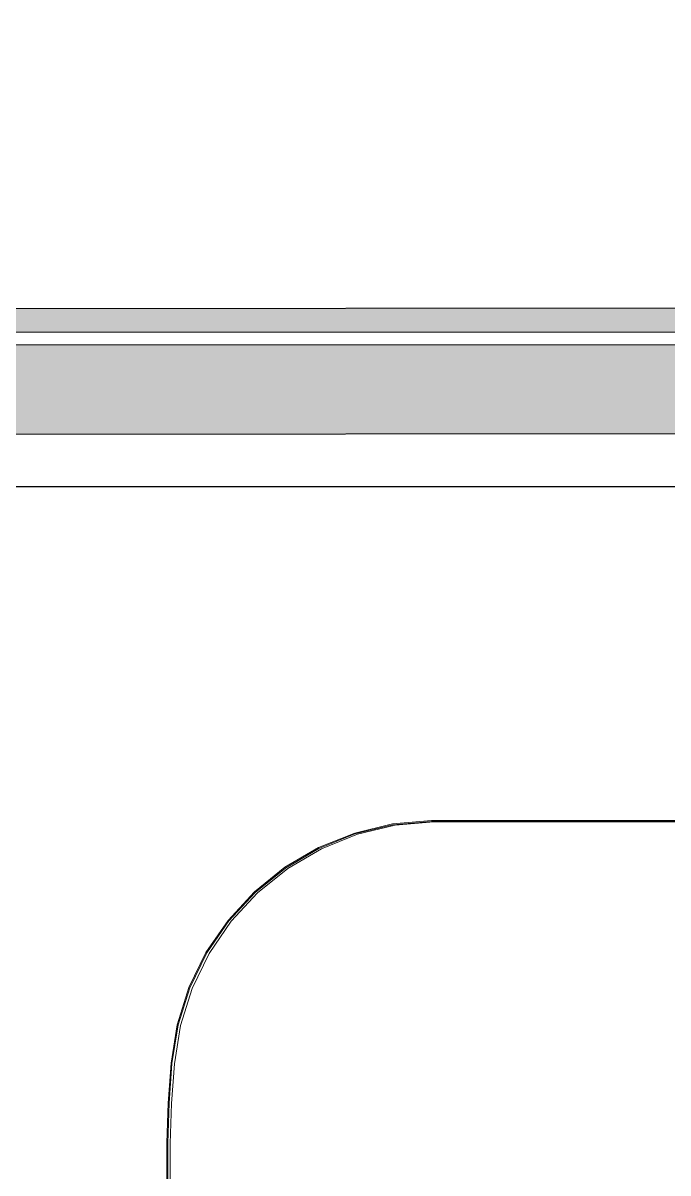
# Model space of a CAD drawing. Header units: centimetres. Extents: x -48696 to 156237, y -5617 to 29024.
# Drawn here: x -13185.6 to -13149.7, y 14924.9 to 14989 of the extents above; entities that cross this region are included whole.
import ezdxf

# ---------------------------------------------------------------- set-up
doc = ezdxf.new("R2010")
doc.units = ezdxf.units.CM
doc.layers.add('Hachuria - Moveis', color=1, linetype='Continuous')
doc.layers.add('Piso', color=55, linetype='Continuous')
doc.layers.add('Moveis', color=1, linetype='Continuous', lineweight=9)
doc.layers.add('Pisos Externos', color=15, linetype='Continuous', lineweight=9)
pattern_1 = [(90, (5480.73, -3367.213), (-42.33333, 2e-14), []), (180, (5480.73, -3367.213), (-2e-14, -42.33333), [])]

msp = doc.modelspace()

# ---------------------------------------------------------------- hatches: boundary and pattern name
at = {"layer": 'Piso'}
h = msp.add_hatch(dxfattribs=at)
h.set_pattern_fill('ANSI37', color=256, scale=13.333333, angle=45)
h.set_pattern_definition(pattern_1)
h.paths.add_polyline_path([(-13182.20079, 15028.07166), (-13151.51891, 15028.07166), (-13151.51891, 15015.49999), (-13123.29258, 15015.49999), (-13123.29258, 15016.62699), (-13119.28277, 15016.62699), (-13116.50533, 15017.16517), (-13116.54502, 15017.1353), (-13113.9136, 15017.1353), (-13113.9136, 15023.72413), (-13112.3726, 15023.89999), (-13112.3492, 15052.90382), (-13272.37829, 15052.99711), (-13272.42495, 14972.99705), (-13112.39568, 14973.12617), (-13112.37913, 15001.50033), (-13113.81155, 15001.57455), (-13114.2947, 15001.88088), (-13113.9136, 15008.26468), (-13116.54502, 15008.26468), (-13119.28277, 15008.77299), (-13123.29258, 15008.77299), (-13123.29258, 15009.89999), (-13151.51891, 15009.89999), (-13151.51891, 14997.32832), (-13182.20079, 14997.32832)])
h = msp.add_hatch(dxfattribs=at)
h.set_pattern_fill('ANSI37', color=256, scale=13.333333, angle=45)
h.set_pattern_definition(pattern_1)
edge = h.paths.add_edge_path()
edge.add_line((-13112.27883, 14966.12626), (-13272.4193, 14965.99705))
edge.add_line((-13272.4193, 14965.99705), (-13272.48992, 14904.49717))
edge.add_line((-13272.48992, 14904.49717), (-13270.4618, 14904.49484))
edge.add_line((-13270.4618, 14904.49484), (-13270.47101, 14896.47077))
edge.add_line((-13270.47101, 14896.47077), (-13275.47098, 14896.50059))
edge.add_line((-13275.47098, 14896.50059), (-13275.51541, 14815.0006))
edge.add_line((-13275.51541, 14815.0006), (-13275.51598, 14814.5006))
edge.add_line((-13275.51598, 14814.5006), (-13272.51598, 14814.49715))
edge.add_line((-13272.51598, 14814.49715), (-13272.51254, 14817.49715))
edge.add_line((-13272.51254, 14817.49715), (-13200.01258, 14817.4139))
edge.add_line((-13200.01258, 14817.4139), (-13200.00857, 14820.9139))
edge.add_line((-13200.00857, 14820.9139), (-13203.02936, 14821.00084))
edge.add_line((-13203.02936, 14821.00084), (-13203.02936, 14826.64984))
edge.add_line((-13203.02936, 14826.64984), (-13195.04233, 14826.64984))
edge.add_line((-13195.04233, 14826.64984), (-13194.69722, 14826.17562))
edge.add_line((-13194.69722, 14826.17562), (-13194.69722, 14820.72743))
edge.add_line((-13194.69722, 14820.72743), (-13197.50857, 14820.91103))
edge.add_line((-13197.50857, 14820.91103), (-13197.50857, 14817.41103))
edge.add_line((-13197.50857, 14817.41103), (-13193.51254, 14817.49715))
edge.add_line((-13193.51254, 14817.49715), (-13193.51603, 14814.40644))
edge.add_line((-13193.51603, 14814.40644), (-13197.51603, 14814.41104))
edge.add_line((-13197.51603, 14814.41104), (-13197.52005, 14810.91104))
edge.add_line((-13197.52005, 14810.91104), (-13194.77861, 14810.92106))
edge.add_line((-13194.77861, 14810.92106), (-13195.0235, 14807.90817))
edge.add_line((-13195.0235, 14807.90817), (-13195.0235, 14805.27944))
edge.add_line((-13195.0235, 14805.27944), (-13202.75502, 14805.27944))
edge.add_line((-13202.75502, 14805.27944), (-13202.52349, 14807.91678))
edge.add_line((-13202.52349, 14807.91678), (-13202.52349, 14811.16128))
edge.add_line((-13202.52349, 14811.16128), (-13200.02005, 14810.91391))
edge.add_line((-13200.02005, 14810.91391), (-13200.01603, 14814.41391))
edge.add_line((-13200.01603, 14814.41391), (-13270.51598, 14814.49486))
edge.add_line((-13270.51598, 14814.49486), (-13270.52747, 14804.49486))
edge.add_line((-13270.52747, 14804.49486), (-13272.52323, 14804.49603))
edge.add_line((-13272.52323, 14804.49603), (-13272.5241, 14802.99716))
edge.add_line((-13272.5241, 14802.99716), (-13162.59795, 14802.9494))
edge.add_line((-13162.59795, 14802.9494), (-13162.55094, 14883.55448))
edge.add_line((-13162.55094, 14883.55448), (-13116.64917, 14883.55448))
edge.add_line((-13116.64917, 14883.55448), (-13116.73656, 14885.49701))
edge.add_line((-13116.73656, 14885.49701), (-13118.37128, 14886.24121))
edge.add_line((-13118.37128, 14886.24121), (-13118.1401, 14904.04512))
edge.add_line((-13118.1401, 14904.04512), (-13114.07112, 14903.99228))
edge.add_line((-13114.07112, 14903.99228), (-13115.07267, 14899.40773))
edge.add_line((-13115.07267, 14899.40773), (-13116.64917, 14887.88219))
edge.add_line((-13116.64917, 14887.88219), (-13112.4454, 14887.88219))
edge.add_line((-13112.4454, 14887.88219), (-13112.42742, 14918.7052))
edge.add_line((-13112.42742, 14918.7052), (-13116.83725, 14918.7052))
edge.add_line((-13116.83725, 14918.7052), (-13116.83725, 14920.98828))
edge.add_line((-13116.83725, 14920.98828), (-13119.78321, 14920.98828))
edge.add_line((-13119.78321, 14920.98828), (-13119.78321, 14905.57276))
edge.add_line((-13119.78321, 14905.57276), (-13171.42697, 14903.92764))
edge.add_line((-13171.42697, 14903.92764), (-13177.24846, 14909.2016))
edge.add_line((-13177.24846, 14909.2016), (-13179.00828, 14917.45056))
edge.add_line((-13179.00828, 14917.45056), (-13179.00828, 14943.27933))
edge.add_line((-13179.00828, 14943.27933), (-13165.87634, 14947.20099))
edge.add_line((-13165.87634, 14947.20099), (-13119.78321, 14944.5309))
edge.add_line((-13119.78321, 14944.5309), (-13119.78321, 14927.16173))
edge.add_line((-13119.78321, 14927.16173), (-13117.64657, 14927.25922))
edge.add_line((-13117.64657, 14927.25922), (-13117.62808, 14929.15323))
edge.add_line((-13117.62808, 14929.15323), (-13115.51654, 14929.13262))
edge.add_line((-13115.51654, 14929.13262), (-13115.49837, 14931.76168))
edge.add_line((-13115.49837, 14931.76168), (-13112.42028, 14930.96295))
edge.add_line((-13112.42028, 14930.96295), (-13112.40882, 14950.60701))
edge.add_line((-13112.40882, 14950.60701), (-13117.33909, 14950.60989))
edge.add_line((-13117.33909, 14950.60989), (-13117.33969, 14949.59005))
edge.add_line((-13117.33969, 14949.59005), (-13119.48214, 14950.17886))
edge.add_line((-13119.48214, 14950.17886), (-13122.16099, 14957.18952))
edge.add_line((-13122.16099, 14957.18952), (-13122.16099, 14964.22634))
edge.add_line((-13122.16099, 14964.22634), (-13112.40088, 14964.22064))
edge.add_line((-13112.40088, 14964.22064), (-13112.39977, 14966.12616))
at = {"layer": 'Pisos Externos'}
h = msp.add_hatch(dxfattribs=at)
h.set_pattern_fill('AR-SAND', color=256, scale=0.05, angle=135)
h.set_pattern_definition([(172.5, (2772.1942, 2662.283), (-1.67376745, -1.78690674), [0, -1.9304, 0, -2.159, 0, -2.06375]), (142.5, (2772.1942, 2662.283), (-4.12366426, -0.94505464), [0, -1.0414, 0, -1.7399, 0, -0.66675]), (102.5, (2773.2988, 2661.1784), (-2.80166156, 2.79149913), [0, -0.635, 0, -2.286, 0, -2.9845]), (92.5, (2773.2988, 2661.1784), (-3.4877539, 1.91140555), [0, -0.3175, 0, -1.4986, 0, -1.7145])])
h.paths.add_polyline_path([(-13193.66108, 14971.75192), (-13118.61443, 14971.70815), (-13117.41744, 14971.70815), (-13117.41744, 14972.00149), (-13117.33726, 14972.00149), (-13117.24214, 14972.00149), (-13117.11819, 14972.00149), (-13116.97385, 14972.00149), (-13116.81895, 14972.00149), (-13116.66404, 14972.00149), (-13116.5197, 14972.00149), (-13116.39575, 14972.00149), (-13116.30064, 14972.00149), (-13116.24085, 14972.00149), (-13116.22045, 14972.00149), (-13116.22045, 14971.70815), (-13115.02347, 14971.70815), (-13115.02347, 14972.00149), (-13114.94328, 14972.00149), (-13114.84817, 14972.00149), (-13114.72422, 14972.00149), (-13114.57987, 14972.00149), (-13114.42497, 14972.00149), (-13114.27007, 14972.00149), (-13114.12572, 14972.00149), (-13114.00177, 14972.00149), (-13113.90666, 14972.00149), (-13113.84687, 14972.00149), (-13113.82648, 14972.00149), (-13113.82648, 14971.70815), (-13112.39651, 14971.70815), (-13112.39568, 14973.12617), (-13272.42495, 14972.99705), (-13272.42639, 14970.5189), (-13269.1501, 14970.51699), (-13269.1501, 14971.16087), (-13269.1501, 14972.4942), (-13268.48343, 14972.4942), (-13268.48343, 14971.16087), (-13268.48343, 14970.5166), (-13191.16183, 14970.4715), (-13191.16222, 14969.79515), (-13268.48343, 14969.7858), (-13268.48343, 14969.12378), (-13268.48343, 14967.79044), (-13269.1501, 14967.79044), (-13269.1501, 14969.12378), (-13269.1501, 14969.78572), (-13272.42682, 14969.78532), (-13272.42903, 14965.99704), (-13112.39977, 14966.12616), (-13112.39756, 14969.91129), (-13112.72129, 14969.91129), (-13112.72129, 14970.71126), (-13114.15484, 14970.71126), (-13114.15484, 14970.41803), (-13114.16648, 14970.41803), (-13114.24833, 14970.41803), (-13114.3059, 14970.41803), (-13114.36574, 14970.41803), (-13114.42497, 14970.41803), (-13114.4842, 14970.41803), (-13114.54405, 14970.41803), (-13114.60161, 14970.41803), (-13114.6505, 14970.41803), (-13114.69511, 14970.41803), (-13114.69511, 14970.71126), (-13116.54881, 14970.71126), (-13116.54881, 14970.41803), (-13116.56045, 14970.41803), (-13116.59342, 14970.41803), (-13116.64231, 14970.41803), (-13116.69987, 14970.41803), (-13116.75971, 14970.41803), (-13116.81895, 14970.41803), (-13116.87818, 14970.41803), (-13116.93802, 14970.41803), (-13116.99558, 14970.41803), (-13117.04448, 14970.41803), (-13117.08908, 14970.41803), (-13117.08908, 14970.71126), (-13118.61443, 14970.71126), (-13118.61443, 14971.00449), (-13193.66149, 14971.04826)])

# ---------------------------------------------------------------- linework, layer by layer
at = {"layer": 'Hachuria - Moveis'}
for p, q in [((-13118.61443, 14971.70815), (-13193.66108, 14971.75192)), ((-13118.61443, 14971.00449), (-13193.66149, 14971.04826))]:
    msp.add_line(p, q, dxfattribs=at)
at = {"layer": 'Moveis'}
for p, q in [((-13167.11857, 14943.83115), (-13165.00532, 14944.33855)), ((-13164.99807, 14944.29224), (-13167.10458, 14943.78642)), ((-13164.85846, 14944.26743), (-13166.96498, 14943.7616)), ((-13165.00532, 14944.33855), (-13162.84053, 14944.5309)), ((-13164.99807, 14944.29224), (-13162.84017, 14944.48404)), ((-13164.85846, 14944.26743), (-13162.70057, 14944.45922)), ((-13162.84053, 14944.5309), (-13119.78321, 14944.5309)), ((-13162.84017, 14944.48404), (-13119.78321, 14944.48404)), ((-13128.56458, 14944.45922), (-13162.70057, 14944.45922)), ((-13169.13471, 14943.01966), (-13167.11857, 14943.83115)), ((-13169.11429, 14942.97747), (-13167.10458, 14943.78642)), ((-13166.96498, 14943.7616), (-13168.97468, 14942.95266)), ((-13171.01022, 14941.92158), (-13169.13471, 14943.01966)), ((-13170.98381, 14941.88287), (-13169.11429, 14942.97747)), ((-13170.84421, 14941.85805), (-13168.97468, 14942.95266)), ((-13172.70465, 14940.56062), (-13171.01022, 14941.92158)), ((-13170.98381, 14941.88287), (-13172.67282, 14940.52621)), ((-13170.84421, 14941.85805), (-13172.53322, 14940.5014)), ((-13174.18143, 14938.96612), (-13172.70465, 14940.56062)), ((-13174.14489, 14938.93677), (-13172.67282, 14940.52621)), ((-13174.00529, 14938.91196), (-13172.53322, 14940.5014)), ((-13175.40871, 14937.17249), (-13174.18143, 14938.96612)), ((-13174.14489, 14938.93677), (-13175.36824, 14937.14885)), ((-13174.00529, 14938.91196), (-13175.22864, 14937.12403)), ((-13176.36001, 14935.21843), (-13175.40871, 14937.17249)), ((-13176.3165, 14935.201), (-13175.36824, 14937.14885)), ((-13175.22864, 14937.12403), (-13176.1769, 14935.17619)), ((-13177.0148, 14933.1461), (-13176.36001, 14935.21843)), ((-13176.9692, 14933.13526), (-13176.3165, 14935.201)), ((-13176.8296, 14933.11045), (-13176.1769, 14935.17619)), ((-13177.35895, 14931.0002), (-13177.0148, 14933.1461)), ((-13176.9692, 14933.13526), (-13177.31225, 14930.9962)), ((-13176.8296, 14933.11045), (-13177.17265, 14930.97139)), ((-13177.51098, 14928.78147), (-13177.35895, 14931.0002)), ((-13177.46417, 14928.77907), (-13177.31225, 14930.9962)), ((-13177.32457, 14928.75425), (-13177.17265, 14930.97139)), ((-13177.58704, 14926.55884), (-13177.51098, 14928.78147)), ((-13177.46417, 14928.77907), (-13177.54017, 14926.55803)), ((-13177.40057, 14926.53322), (-13177.32457, 14928.75425)), ((-13177.59654, 14924.60992), (-13177.58704, 14926.55884)), ((-13177.54017, 14926.55803), (-13177.54017, 14923.49876)), ((-13177.40057, 14923.47394), (-13177.40057, 14926.53322))]:
    msp.add_line(p, q, dxfattribs=at)
for points, invisible_edges in [([(-13172.70465, 14940.56062), (-13172.14924, 14966.47364), (-13171.01022, 14941.92158)], 3), ([(-13172.70465, 14940.56062), (-13172.14924, 14966.47364), (-13171.01022, 14941.92158)], 3), ([(-13172.70465, 14940.56062), (-13172.14924, 14966.47364), (-13171.01022, 14941.92158)], 3), ([(-13172.70465, 14940.56062), (-13172.14924, 14966.47364), (-13171.01022, 14941.92158)], 3), ([(-13172.70465, 14940.56062), (-13172.14924, 14966.47364), (-13171.01022, 14941.92158)], 3), ([(-13172.14924, 14966.51353), (-13165.00532, 14944.33855), (-13167.11857, 14943.83115)], 13), ([(-13172.14924, 14966.51353), (-13167.11857, 14943.83115), (-13169.13471, 14943.01966)], 13), ([(-13172.14924, 14966.51353), (-13169.13471, 14943.01966), (-13171.01022, 14941.92158)], 13), ([(-13172.14924, 14966.51353), (-13165.00532, 14944.33855), (-13167.11857, 14943.83115)], 13), ([(-13172.14924, 14966.51353), (-13167.11857, 14943.83115), (-13169.13471, 14943.01966)], 13), ([(-13172.14924, 14966.51353), (-13169.13471, 14943.01966), (-13171.01022, 14941.92158)], 13), ([(-13172.14924, 14966.51353), (-13165.00532, 14944.33855), (-13167.11857, 14943.83115)], 13), ([(-13172.14924, 14966.51353), (-13167.11857, 14943.83115), (-13169.13471, 14943.01966)], 13), ([(-13172.14924, 14966.51353), (-13169.13471, 14943.01966), (-13171.01022, 14941.92158)], 13), ([(-13172.14924, 14966.51353), (-13165.00532, 14944.33855), (-13167.11857, 14943.83115)], 13), ([(-13172.14924, 14966.51353), (-13167.11857, 14943.83115), (-13169.13471, 14943.01966)], 13), ([(-13172.14924, 14966.51353), (-13169.13471, 14943.01966), (-13171.01022, 14941.92158)], 13), ([(-13172.14924, 14966.51353), (-13165.00532, 14944.33855), (-13167.11857, 14943.83115)], 13), ([(-13172.14924, 14966.51353), (-13167.11857, 14943.83115), (-13169.13471, 14943.01966)], 13), ([(-13172.14924, 14966.51353), (-13169.13471, 14943.01966), (-13171.01022, 14941.92158)], 13), ([(-13177.6601, 14965.83424), (-13177.58704, 14926.55884), (-13177.59654, 14924.60992)], 13), ([(-13177.6601, 14965.83424), (-13177.58704, 14926.55884), (-13177.59654, 14924.60992)], 13), ([(-13177.6601, 14965.83424), (-13177.58704, 14926.55884), (-13177.59654, 14924.60992)], 13), ([(-13177.6601, 14965.83424), (-13177.58704, 14926.55884), (-13177.59654, 14924.60992)], 13), ([(-13177.6601, 14965.83424), (-13177.58704, 14926.55884), (-13177.59654, 14924.60992)], 13), ([(-13177.57824, 14965.82232), (-13177.51098, 14928.78147), (-13177.58704, 14926.55884)], 13), ([(-13177.57824, 14965.82232), (-13177.51098, 14928.78147), (-13177.58704, 14926.55884)], 13), ([(-13177.57824, 14965.82232), (-13177.51098, 14928.78147), (-13177.58704, 14926.55884)], 13), ([(-13177.57824, 14965.82232), (-13177.51098, 14928.78147), (-13177.58704, 14926.55884)], 13), ([(-13177.57824, 14965.82232), (-13177.51098, 14928.78147), (-13177.58704, 14926.55884)], 13), ([(-13177.4144, 14965.79989), (-13177.35895, 14931.0002), (-13177.51098, 14928.78147)], 13), ([(-13177.4144, 14965.79989), (-13177.35895, 14931.0002), (-13177.51098, 14928.78147)], 13), ([(-13177.4144, 14965.79989), (-13177.35895, 14931.0002), (-13177.51098, 14928.78147)], 13), ([(-13177.4144, 14965.79989), (-13177.35895, 14931.0002), (-13177.51098, 14928.78147)], 13), ([(-13177.4144, 14965.79989), (-13177.35895, 14931.0002), (-13177.51098, 14928.78147)], 13), ([(-13177.08631, 14965.76069), (-13177.0148, 14933.1461), (-13177.35895, 14931.0002)], 13), ([(-13177.08631, 14965.76069), (-13177.0148, 14933.1461), (-13177.35895, 14931.0002)], 13), ([(-13177.08631, 14965.76069), (-13177.0148, 14933.1461), (-13177.35895, 14931.0002)], 13), ([(-13177.08631, 14965.76069), (-13177.0148, 14933.1461), (-13177.35895, 14931.0002)], 13), ([(-13177.08631, 14965.76069), (-13177.0148, 14933.1461), (-13177.35895, 14931.0002)], 13), ([(-13174.21264, 14966.04164), (-13174.18143, 14938.96612), (-13175.40871, 14937.17249)], 13), ([(-13174.21264, 14966.04164), (-13174.18143, 14938.96612), (-13175.40871, 14937.17249)], 13), ([(-13174.21264, 14966.04164), (-13174.18143, 14938.96612), (-13175.40871, 14937.17249)], 13), ([(-13174.21264, 14966.04164), (-13174.18143, 14938.96612), (-13175.40871, 14937.17249)], 13), ([(-13174.21264, 14966.04164), (-13174.18143, 14938.96612), (-13175.40871, 14937.17249)], 13), ([(-13174.18143, 14938.96612), (-13173.74797, 14966.04164), (-13172.70465, 14940.56062)], 3), ([(-13174.18143, 14938.96612), (-13173.74797, 14966.04164), (-13172.70465, 14940.56062)], 3), ([(-13174.18143, 14938.96612), (-13173.74797, 14966.04164), (-13172.70465, 14940.56062)], 3), ([(-13174.18143, 14938.96612), (-13173.74797, 14966.04164), (-13172.70465, 14940.56062)], 3), ([(-13174.18143, 14938.96612), (-13173.74797, 14966.04164), (-13172.70465, 14940.56062)], 3), ([(-13164.28118, 14966.05764), (-13162.84053, 14944.5309), (-13165.00532, 14944.33855)], 13), ([(-13164.28118, 14966.05764), (-13162.84053, 14944.5309), (-13165.00532, 14944.33855)], 13), ([(-13164.28118, 14966.05764), (-13162.84053, 14944.5309), (-13165.00532, 14944.33855)], 13), ([(-13164.28118, 14966.05764), (-13162.84053, 14944.5309), (-13165.00532, 14944.33855)], 13), ([(-13164.28118, 14966.05764), (-13162.84053, 14944.5309), (-13165.00532, 14944.33855)], 13), ([(-13176.42914, 14965.70136), (-13176.36001, 14935.21843), (-13177.0148, 14933.1461)], 13), ([(-13176.42914, 14965.70136), (-13176.36001, 14935.21843), (-13177.0148, 14933.1461)], 13), ([(-13176.42914, 14965.70136), (-13176.36001, 14935.21843), (-13177.0148, 14933.1461)], 13), ([(-13176.42914, 14965.70136), (-13176.36001, 14935.21843), (-13177.0148, 14933.1461)], 13), ([(-13176.42914, 14965.70136), (-13176.36001, 14935.21843), (-13177.0148, 14933.1461)], 13), ([(-13175.4413, 14965.67509), (-13175.40871, 14937.17249), (-13176.36001, 14935.21843)], 13), ([(-13175.4413, 14965.67509), (-13175.40871, 14937.17249), (-13176.36001, 14935.21843)], 13), ([(-13175.4413, 14965.67509), (-13175.40871, 14937.17249), (-13176.36001, 14935.21843)], 13), ([(-13175.4413, 14965.67509), (-13175.40871, 14937.17249), (-13176.36001, 14935.21843)], 13), ([(-13175.4413, 14965.67509), (-13175.40871, 14937.17249), (-13176.36001, 14935.21843)], 13), ([(-13120.95654, 14945.71353), (-13119.78321, 14944.5309), (-13162.84053, 14944.5309)], 13), ([(-13120.95654, 14945.71353), (-13119.78321, 14944.5309), (-13162.84053, 14944.5309)], 13), ([(-13120.95654, 14945.71353), (-13119.78321, 14944.5309), (-13162.84053, 14944.5309)], 13), ([(-13120.95654, 14945.71353), (-13119.78321, 14944.5309), (-13162.84053, 14944.5309)], 13), ([(-13120.95654, 14945.71353), (-13119.78321, 14944.5309), (-13162.84053, 14944.5309)], 13), ([(-13165.00532, 14944.33855), (-13167.10458, 14943.78642), (-13167.11857, 14943.83115)], 3), ([(-13165.00532, 14944.33855), (-13164.99807, 14944.29224), (-13167.10458, 14943.78642)], 13), ([(-13164.99807, 14944.29224), (-13166.96498, 14943.7616), (-13167.10458, 14943.78642)], 3), ([(-13164.99807, 14944.29224), (-13164.85846, 14944.26743), (-13166.96498, 14943.7616)], 13), ([(-13164.85846, 14944.26743), (-13164.85846, 14905.73974), (-13166.96498, 14943.7616)], 3), ([(-13162.84053, 14944.5309), (-13164.99807, 14944.29224), (-13165.00532, 14944.33855)], 3), ([(-13162.84053, 14944.5309), (-13162.84017, 14944.48404), (-13164.99807, 14944.29224)], 13), ([(-13162.84017, 14944.48404), (-13164.85846, 14944.26743), (-13164.99807, 14944.29224)], 3), ([(-13162.84017, 14944.48404), (-13162.70057, 14944.45922), (-13164.85846, 14944.26743)], 13), ([(-13162.70057, 14944.45922), (-13162.70057, 14905.54794), (-13164.85846, 14944.26743)], 3), ([(-13164.85846, 14944.26743), (-13162.70057, 14905.54794), (-13164.19458, 14905.68073)], 13), ([(-13164.85846, 14944.26743), (-13164.19458, 14905.68073), (-13164.6951, 14905.72522)], 13), ([(-13164.85846, 14944.26743), (-13164.6951, 14905.72522), (-13164.85846, 14905.73974)], 13), ([(-13119.78321, 14944.5309), (-13162.84017, 14944.48404), (-13162.84053, 14944.5309)], 3), ([(-13119.78321, 14944.48404), (-13128.56458, 14944.45922), (-13162.84017, 14944.48404)], 3), ([(-13162.84017, 14944.48404), (-13128.56458, 14944.45922), (-13162.70057, 14944.45922)], 13), ([(-13128.56458, 14944.45922), (-13128.69787, 14905.73381), (-13162.70057, 14944.45922)], 3), ([(-13162.70057, 14944.45922), (-13128.69787, 14905.73381), (-13128.91333, 14905.57276)], 13), ([(-13162.70057, 14944.45922), (-13128.91333, 14905.57276), (-13128.94653, 14905.54794)], 13), ([(-13162.70057, 14944.45922), (-13128.94653, 14905.54794), (-13162.70057, 14905.54794)], 13), ([(-13167.11857, 14943.83115), (-13169.11429, 14942.97747), (-13169.13471, 14943.01966)], 3), ([(-13167.11857, 14943.83115), (-13167.10458, 14943.78642), (-13169.11429, 14942.97747)], 13), ([(-13167.10458, 14943.78642), (-13168.97468, 14942.95266), (-13169.11429, 14942.97747)], 3), ([(-13167.10458, 14943.78642), (-13166.96498, 14943.7616), (-13168.97468, 14942.95266)], 13), ([(-13166.96498, 14943.7616), (-13166.96498, 14906.24556), (-13168.97468, 14942.95266)], 3), ([(-13166.96498, 14943.7616), (-13164.85846, 14905.73974), (-13165.60808, 14905.91974)], 13), ([(-13166.96498, 14943.7616), (-13165.60808, 14905.91974), (-13166.96498, 14906.24556)], 13), ([(-13169.13471, 14943.01966), (-13170.98381, 14941.88287), (-13171.01022, 14941.92158)], 3), ([(-13169.13471, 14943.01966), (-13169.11429, 14942.97747), (-13170.98381, 14941.88287)], 13), ([(-13169.11429, 14942.97747), (-13170.84421, 14941.85805), (-13170.98381, 14941.88287)], 3), ([(-13169.11429, 14942.97747), (-13168.97468, 14942.95266), (-13170.84421, 14941.85805)], 13), ([(-13168.97468, 14942.95266), (-13168.97468, 14907.05451), (-13170.84421, 14941.85805)], 3), ([(-13168.97468, 14942.95266), (-13166.96498, 14906.24556), (-13168.97468, 14907.05451)], 13), ([(-13171.01022, 14941.92158), (-13172.67282, 14940.52621), (-13172.70465, 14940.56062)], 3), ([(-13171.01022, 14941.92158), (-13170.98381, 14941.88287), (-13172.67282, 14940.52621)], 13), ([(-13170.98381, 14941.88287), (-13172.53322, 14940.5014), (-13172.67282, 14940.52621)], 3), ([(-13170.98381, 14941.88287), (-13170.84421, 14941.85805), (-13172.53322, 14940.5014)], 13), ([(-13170.84421, 14941.85805), (-13170.84421, 14908.14911), (-13172.53322, 14940.5014)], 3), ([(-13170.84421, 14941.85805), (-13168.97468, 14907.05451), (-13170.84421, 14908.14911)], 13), ([(-13172.70465, 14940.56062), (-13174.14489, 14938.93677), (-13174.18143, 14938.96612)], 3), ([(-13172.70465, 14940.56062), (-13172.67282, 14940.52621), (-13174.14489, 14938.93677)], 13), ([(-13172.67282, 14940.52621), (-13174.00529, 14938.91196), (-13174.14489, 14938.93677)], 3), ([(-13172.67282, 14940.52621), (-13172.53322, 14940.5014), (-13174.00529, 14938.91196)], 13), ([(-13172.53322, 14940.5014), (-13172.53322, 14909.50577), (-13174.00529, 14938.91196)], 3), ([(-13172.53322, 14940.5014), (-13170.84421, 14908.14911), (-13172.53322, 14909.50577)], 13), ([(-13174.18143, 14938.96612), (-13175.36824, 14937.14885), (-13175.40871, 14937.17249)], 3), ([(-13174.18143, 14938.96612), (-13174.14489, 14938.93677), (-13175.36824, 14937.14885)], 13), ([(-13174.14489, 14938.93677), (-13175.22864, 14937.12403), (-13175.36824, 14937.14885)], 3), ([(-13174.14489, 14938.93677), (-13174.00529, 14938.91196), (-13175.22864, 14937.12403)], 13), ([(-13174.00529, 14938.91196), (-13174.00529, 14911.09521), (-13175.22864, 14937.12403)], 3), ([(-13174.00529, 14938.91196), (-13172.53322, 14909.50577), (-13174.00529, 14911.09521)], 13), ([(-13175.40871, 14937.17249), (-13176.3165, 14935.201), (-13176.36001, 14935.21843)], 3), ([(-13175.40871, 14937.17249), (-13175.36824, 14937.14885), (-13176.3165, 14935.201)], 13), ([(-13175.36824, 14937.14885), (-13176.1769, 14935.17619), (-13176.3165, 14935.201)], 3), ([(-13175.36824, 14937.14885), (-13175.22864, 14937.12403), (-13176.1769, 14935.17619)], 13), ([(-13175.22864, 14937.12403), (-13175.22864, 14912.88313), (-13176.1769, 14935.17619)], 3), ([(-13175.22864, 14937.12403), (-13174.00529, 14911.09521), (-13175.22864, 14912.88313)], 13), ([(-13176.36001, 14935.21843), (-13176.9692, 14933.13526), (-13177.0148, 14933.1461)], 3), ([(-13176.36001, 14935.21843), (-13176.3165, 14935.201), (-13176.9692, 14933.13526)], 13), ([(-13176.3165, 14935.201), (-13176.8296, 14933.11045), (-13176.9692, 14933.13526)], 3), ([(-13176.3165, 14935.201), (-13176.1769, 14935.17619), (-13176.8296, 14933.11045)], 13), ([(-13176.1769, 14935.17619), (-13176.1769, 14914.83098), (-13176.8296, 14933.11045)], 3), ([(-13176.1769, 14935.17619), (-13175.22864, 14912.88313), (-13176.1769, 14914.83098)], 13), ([(-13177.0148, 14933.1461), (-13177.31225, 14930.9962), (-13177.35895, 14931.0002)], 3), ([(-13177.0148, 14933.1461), (-13176.9692, 14933.13526), (-13177.31225, 14930.9962)], 13), ([(-13176.9692, 14933.13526), (-13177.17265, 14930.97139), (-13177.31225, 14930.9962)], 3), ([(-13176.9692, 14933.13526), (-13176.8296, 14933.11045), (-13177.17265, 14930.97139)], 13), ([(-13176.8296, 14933.11045), (-13176.8296, 14916.89671), (-13177.17265, 14930.97139)], 3), ([(-13176.8296, 14933.11045), (-13176.1769, 14914.83098), (-13176.8296, 14916.89671)], 13), ([(-13177.35895, 14931.0002), (-13177.46417, 14928.77907), (-13177.51098, 14928.78147)], 3), ([(-13177.35895, 14931.0002), (-13177.31225, 14930.9962), (-13177.46417, 14928.77907)], 13), ([(-13177.31225, 14930.9962), (-13177.32457, 14928.75425), (-13177.46417, 14928.77907)], 3), ([(-13177.31225, 14930.9962), (-13177.17265, 14930.97139), (-13177.32457, 14928.75425)], 13), ([(-13177.17265, 14930.97139), (-13177.17265, 14919.03578), (-13177.32457, 14928.75425)], 3), ([(-13177.17265, 14930.97139), (-13176.8296, 14916.89671), (-13177.17265, 14919.03578)], 13), ([(-13177.51098, 14928.78147), (-13177.54017, 14926.55803), (-13177.58704, 14926.55884)], 3), ([(-13177.51098, 14928.78147), (-13177.46417, 14928.77907), (-13177.54017, 14926.55803)], 13), ([(-13177.46417, 14928.77907), (-13177.46417, 14921.27773), (-13177.54017, 14926.55803)], 3), ([(-13177.46417, 14928.77907), (-13177.32457, 14928.75425), (-13177.40057, 14926.53322)], 13), ([(-13177.32457, 14928.75425), (-13177.32457, 14921.25291), (-13177.40057, 14923.47394)], 13), ([(-13177.32457, 14928.75425), (-13177.40057, 14923.47394), (-13177.40057, 14926.53322)], 1), ([(-13177.32457, 14928.75425), (-13177.17265, 14919.03578), (-13177.32457, 14921.25291)], 13), ([(-13177.58704, 14926.55884), (-13177.58704, 14923.49796), (-13177.59654, 14924.60992)], 1), ([(-13177.58704, 14926.55884), (-13177.54017, 14926.55803), (-13177.54017, 14923.49876)], 13), ([(-13177.54017, 14926.55803), (-13177.46417, 14921.27773), (-13177.54017, 14923.49876)], 1), ([(-13177.40057, 14923.47394), (-13177.46417, 14921.27773), (-13177.40057, 14926.53322)], 3)]:
    msp.add_3dface(points, dxfattribs=dict(at, invisible_edges=invisible_edges))
at = {"layer": 'Piso'}
for p, q in [((-13272.42495, 14972.99705), (-13112.28448, 14973.12626)), ((-13272.4193, 14965.99705), (-13112.27883, 14966.12626))]:
    msp.add_line(p, q, dxfattribs=at)

doc.saveas('drawing.dxf')
